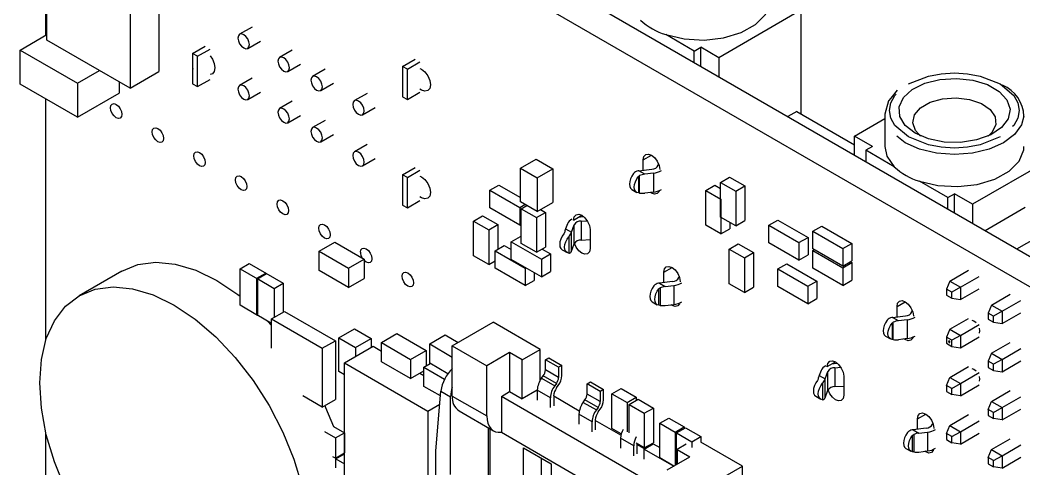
# Model space of a CAD drawing. Extents: x 5 to 415, y 3 to 292.
# Drawn here: x 327.83 to 371.12, y 229.49 to 248.83 of the extents above; entities that cross this region are included whole.
import ezdxf

# ---------------------------------------------------------------- set-up
doc = ezdxf.new("R2010")
doc.units = 0
doc.linetypes.add('PHANTOM', pattern=[12.7, 6.35, -1.27, 1.27, -1.27, 1.27, -1.27])
doc.layers.get('0').update_dxf_attribs({"linetype": 'CONTINUOUS'})

msp = doc.modelspace()

# ---------------------------------------------------------------- linework, layer by layer
at = {"color": 7, "linetype": 'CONTINUOUS'}
for p, q in [((330.078, 262.486), (400.789, 221.666)), ((328.947, 261.833), (399.657, 221.013)), ((328.947, 248.181), (328.947, 254.055)), ((328.981, 247.966), (328.981, 254.075)), ((333.811, 252.828), (333.811, 246.606)), ((332.573, 252.114), (332.573, 245.892)), ((361.495, 249.248), (357.959, 247.207)), ((361.495, 249.248), (361.495, 244.79)), ((337.844, 248.529), (337.299, 248.215)), ((327.832, 247.537), (328.981, 248.201)), ((356.899, 247.493), (355.674, 248.2)), ((332.573, 245.892), (328.981, 247.966)), ((335.268, 247.389), (335.813, 247.703)), ((337.649, 247.609), (338.194, 247.923)), ((356.899, 247.493), (357.181, 247.656)), ((357.959, 247.207), (357.181, 247.656)), ((357.181, 246.84), (357.181, 247.656)), ((327.832, 247.537), (330.307, 246.108)), ((327.832, 246.067), (327.832, 247.537)), ((335.48, 247.267), (335.268, 247.389)), ((335.268, 247.389), (335.268, 246.083)), ((335.48, 247.267), (336.025, 247.581)), ((335.48, 245.96), (335.48, 247.267)), ((339.569, 247.533), (339.025, 247.219)), ((356.899, 247.003), (356.899, 247.493)), ((357.959, 247.207), (357.959, 246.391)), ((339.375, 246.613), (339.919, 246.927)), ((344.319, 246.835), (344.863, 247.149)), ((344.319, 246.835), (344.319, 245.528)), ((344.531, 246.712), (344.319, 246.835)), ((344.531, 246.712), (345.076, 247.027)), ((330.307, 246.108), (331.253, 246.654)), ((332.573, 245.892), (333.811, 246.606)), ((337.844, 246.325), (337.299, 246.01)), ((340.991, 246.713), (340.446, 246.398)), ((344.531, 245.406), (344.531, 246.712)), ((330.307, 244.639), (327.832, 246.067)), ((330.307, 246.108), (330.307, 244.639)), ((332.103, 246.164), (332.103, 245.675)), ((335.268, 246.083), (335.48, 245.96)), ((335.48, 245.96), (336.025, 246.274)), ((340.796, 245.792), (341.341, 246.107)), ((330.307, 244.639), (332.103, 245.675)), ((337.649, 245.404), (338.194, 245.718)), ((342.794, 245.672), (342.249, 245.358)), ((344.319, 245.528), (344.531, 245.406)), ((344.531, 245.406), (345.076, 245.72)), ((365.65, 245.804), (365.374, 245.467)), ((328.947, 235.061), (328.947, 245.424)), ((339.569, 245.329), (339.025, 245.014)), ((342.599, 244.751), (343.144, 245.066)), ((339.375, 244.408), (339.919, 244.722)), ((361.324, 244.889), (360.942, 244.669)), ((361.324, 244.889), (363.807, 243.455)), ((363.807, 243.831), (365.12, 244.589)), ((365.12, 244.77), (365.12, 243.382)), ((340.991, 244.508), (340.446, 244.194)), ((340.796, 243.588), (341.341, 243.902)), ((364.585, 243.382), (363.807, 243.831)), ((363.807, 243.015), (363.807, 243.831)), ((342.794, 243.467), (342.249, 243.153)), ((364.585, 243.382), (364.302, 243.219)), ((342.599, 242.547), (343.144, 242.861)), ((363.807, 243.057), (363.771, 243.036)), ((364.302, 243.219), (364.302, 242.729)), ((365.527, 242.512), (364.302, 243.219)), ((372.434, 242.933), (368.898, 240.892)), ((344.319, 242.164), (344.864, 242.478)), ((349.411, 242.445), (350.083, 242.833)), ((349.411, 240.994), (349.411, 242.445)), ((349.411, 242.445), (350.13, 242.031)), ((350.083, 242.833), (350.801, 242.418)), ((350.13, 242.031), (350.801, 242.418)), ((350.801, 242.418), (350.801, 240.967)), ((354.707, 242.358), (354.707, 242.806)), ((355.351, 242.579), (355.363, 242.637)), ((344.319, 242.164), (344.319, 240.858)), ((344.531, 242.042), (344.319, 242.164)), ((344.531, 242.042), (345.076, 242.356)), ((344.531, 240.735), (344.531, 242.042)), ((350.13, 242.031), (350.13, 240.579)), ((354.519, 242.334), (355.078, 242.405)), ((355.142, 242.235), (354.772, 242.189)), ((355.414, 242.398), (355.414, 242.39)), ((358.034, 241.838), (358.423, 242.063)), ((358.423, 242.063), (359.081, 241.683)), ((348.081, 241.497), (348.47, 241.722)), ((348.47, 241.722), (349.411, 241.178)), ((357.396, 241.489), (357.785, 241.713)), ((357.785, 241.713), (358.034, 241.57)), ((358.034, 240.344), (358.034, 241.838)), ((358.034, 241.838), (358.692, 241.458)), ((358.692, 241.458), (359.081, 241.683)), ((359.081, 241.683), (359.081, 240.189)), ((367.838, 241.178), (366.613, 241.885)), ((348.081, 241.497), (349.375, 240.75)), ((348.081, 240.738), (348.081, 241.497)), ((354.209, 241.528), (354.421, 241.405)), ((355.142, 241.419), (354.772, 241.372)), ((357.396, 241.489), (358.054, 241.109)), ((357.396, 239.994), (357.396, 241.489)), ((358.054, 241.109), (358.054, 239.615)), ((358.692, 241.458), (358.692, 239.964)), ((367.838, 241.178), (368.12, 241.341)), ((367.838, 240.688), (367.838, 241.178)), ((368.898, 240.892), (368.12, 241.341)), ((368.12, 240.525), (368.12, 241.341)), ((344.319, 240.858), (344.531, 240.735)), ((344.531, 240.735), (345.076, 241.049)), ((349.375, 239.991), (348.081, 240.738)), ((349.375, 240.75), (349.604, 240.882)), ((349.375, 240.75), (349.375, 239.991)), ((350.13, 240.579), (349.411, 240.994)), ((349.441, 240.698), (349.682, 240.837)), ((349.441, 239.204), (349.441, 240.698)), ((349.441, 240.698), (350.098, 240.319)), ((350.13, 240.579), (350.801, 240.967)), ((368.898, 240.892), (368.898, 240.076)), ((369.443, 239.761), (371.175, 240.762)), ((347.386, 240.171), (347.775, 240.395)), ((347.775, 240.395), (348.433, 240.016)), ((350.098, 240.319), (350.487, 240.543)), ((350.098, 240.319), (350.098, 238.824)), ((350.277, 240.664), (350.487, 240.543)), ((350.487, 240.543), (350.487, 239.049)), ((351.994, 240.341), (351.925, 240.334)), ((352.146, 240.351), (351.994, 240.341)), ((358.692, 239.964), (358.034, 240.344)), ((347.386, 240.171), (348.044, 239.791)), ((347.386, 238.677), (347.386, 240.171)), ((348.044, 239.791), (348.433, 240.016)), ((348.433, 240.016), (348.433, 238.963)), ((349.375, 239.991), (349.441, 240.029)), ((351.434, 240.048), (351.354, 239.834)), ((351.606, 239.689), (351.727, 240.011)), ((351.701, 240.205), (351.701, 240.213)), ((352.029, 240.169), (352.285, 240.186)), ((358.054, 239.615), (357.396, 239.994)), ((358.054, 239.615), (358.443, 239.839)), ((358.443, 240.108), (358.443, 239.839)), ((358.692, 239.964), (359.081, 240.189)), ((360.125, 239.991), (360.514, 240.215)), ((360.125, 239.991), (361.419, 239.244)), ((360.125, 239.231), (360.125, 239.991)), ((360.514, 240.215), (361.808, 239.468)), ((362.011, 239.732), (362.4, 239.956)), ((362.4, 239.956), (363.694, 239.209)), ((370.815, 238.97), (372.547, 239.97)), ((348.044, 239.791), (348.044, 238.297)), ((349.015, 239.278), (349.404, 239.503)), ((349.404, 239.503), (349.441, 239.481)), ((352.029, 239.353), (352.409, 239.378)), ((352.409, 239.805), (352.409, 238.988)), ((361.419, 239.244), (361.808, 239.468)), ((361.808, 239.468), (361.808, 238.709)), ((362.011, 239.732), (363.305, 238.985)), ((362.011, 238.972), (362.011, 239.732)), ((340.736, 238.867), (341.408, 239.255)), ((341.408, 239.255), (342.665, 238.529)), ((348.314, 238.894), (348.703, 239.119)), ((348.703, 239.119), (349.015, 238.939)), ((349.015, 239.278), (350.309, 238.531)), ((349.015, 238.519), (349.015, 239.278)), ((350.098, 238.824), (349.441, 239.204)), ((350.098, 238.824), (350.487, 239.049)), ((350.338, 238.963), (350.698, 238.756)), ((351.606, 238.872), (351.727, 239.195)), ((358.407, 238.965), (358.796, 239.189)), ((358.407, 238.965), (359.065, 238.585)), ((358.407, 237.47), (358.407, 238.965)), ((358.796, 239.189), (359.454, 238.809)), ((361.419, 238.484), (360.125, 239.231)), ((361.419, 239.244), (361.419, 238.484)), ((363.305, 238.225), (362.011, 238.972)), ((363.305, 238.985), (363.694, 239.209)), ((363.305, 238.985), (363.305, 238.225)), ((363.694, 239.209), (363.694, 238.45)), ((340.736, 238.037), (340.736, 238.867)), ((340.736, 238.867), (341.994, 238.141)), ((341.994, 238.141), (342.665, 238.529)), ((342.665, 238.529), (342.665, 237.699)), ((348.044, 238.297), (347.386, 238.677)), ((348.314, 238.135), (348.314, 238.894)), ((348.314, 238.894), (349.608, 238.147)), ((350.309, 237.772), (349.015, 238.519)), ((350.309, 238.531), (350.698, 238.756)), ((350.309, 238.531), (350.309, 237.772)), ((350.698, 238.756), (350.698, 237.996)), ((351.204, 238.935), (351.416, 238.813)), ((359.065, 238.585), (359.454, 238.809)), ((359.065, 238.585), (359.065, 237.091)), ((359.454, 238.809), (359.454, 237.315)), ((361.419, 238.484), (361.808, 238.709)), ((362.018, 238.906), (362.072, 238.937)), ((362.018, 238.906), (363.312, 238.159)), ((362.018, 238.147), (362.018, 238.906)), ((337.319, 238.117), (337.708, 238.342)), ((337.319, 236.541), (337.319, 238.117)), ((337.319, 238.117), (338.074, 237.682)), ((337.708, 238.342), (338.463, 237.906)), ((341.994, 238.141), (341.994, 237.312)), ((348.044, 238.297), (348.314, 238.453)), ((349.608, 237.388), (348.314, 238.135)), ((349.608, 238.147), (349.633, 238.162)), ((349.608, 238.147), (349.608, 237.388)), ((360.512, 238.109), (360.901, 238.333)), ((360.512, 238.109), (361.806, 237.362)), ((360.512, 237.349), (360.512, 238.109)), ((360.901, 238.333), (362.195, 237.586)), ((363.312, 237.4), (362.018, 238.147)), ((363.305, 238.225), (363.694, 238.45)), ((363.312, 238.159), (363.701, 238.384)), ((363.312, 238.159), (363.312, 237.4)), ((363.64, 238.419), (363.701, 238.384)), ((363.701, 238.384), (363.701, 237.624)), ((332.215, 238.016), (330.376, 236.955)), ((338.038, 237.703), (338.427, 237.927)), ((338.038, 237.703), (338.792, 237.267)), ((338.038, 236.126), (338.038, 237.703)), ((338.074, 237.682), (338.463, 237.906)), ((338.074, 237.682), (338.074, 236.106)), ((338.427, 237.927), (339.181, 237.492)), ((341.994, 237.312), (340.736, 238.037)), ((341.994, 237.312), (342.665, 237.699)), ((349.997, 237.952), (349.997, 237.612)), ((350.309, 237.772), (350.698, 237.996)), ((355.591, 237.52), (355.591, 237.968)), ((356.247, 237.799), (356.235, 237.741)), ((367.919, 237.584), (368.732, 238.053)), ((368.379, 237.318), (369.192, 237.788)), ((338.792, 237.267), (339.181, 237.492)), ((338.792, 237.267), (338.792, 236.024)), ((339.181, 237.492), (339.181, 236.248)), ((349.608, 237.388), (349.997, 237.612)), ((355.962, 237.567), (355.403, 237.496)), ((355.655, 237.351), (356.026, 237.397)), ((356.298, 237.56), (356.298, 237.552)), ((359.065, 237.091), (358.407, 237.47)), ((359.065, 237.091), (359.454, 237.315)), ((361.806, 236.602), (360.512, 237.349)), ((361.806, 237.362), (362.195, 237.586)), ((361.806, 237.362), (361.806, 236.602)), ((362.195, 237.586), (362.195, 236.827)), ((363.312, 237.4), (363.701, 237.624)), ((367.919, 237.584), (367.787, 237.241)), ((368.016, 237.109), (367.787, 237.241)), ((367.787, 237.241), (367.787, 236.977)), ((367.919, 237.584), (368.379, 237.318)), ((368.379, 237.318), (368.016, 237.109)), ((368.379, 237.318), (368.379, 236.787)), ((368.379, 236.787), (369.192, 237.257)), ((361.806, 236.602), (362.195, 236.827)), ((367.787, 236.977), (368.016, 236.844)), ((368.016, 236.844), (368.016, 237.109)), ((368.016, 236.844), (368.379, 236.787)), ((369.715, 236.547), (370.528, 237.016)), ((338.074, 236.106), (337.319, 236.541)), ((355.093, 236.69), (355.305, 236.567)), ((355.655, 236.534), (356.026, 236.581)), ((365.646, 236.043), (365.646, 236.491)), ((369.715, 236.547), (369.583, 236.204)), ((369.715, 236.547), (370.175, 236.281)), ((370.175, 236.281), (370.988, 236.751)), ((338.669, 235.762), (338.038, 236.126)), ((338.669, 235.952), (339.234, 236.279)), ((338.669, 234.687), (338.669, 235.952)), ((338.669, 235.952), (340.861, 234.687)), ((339.234, 236.279), (341.426, 235.014)), ((365.458, 236.019), (366.017, 236.09)), ((366.081, 235.92), (365.71, 235.874)), ((366.29, 236.264), (366.302, 236.322)), ((366.353, 236.083), (366.353, 236.075)), ((367.919, 235.51), (368.732, 235.979)), ((369.812, 236.072), (369.583, 236.204)), ((369.583, 236.204), (369.583, 235.94)), ((369.583, 235.94), (369.812, 235.808)), ((370.175, 236.281), (369.812, 236.072)), ((369.812, 235.808), (369.812, 236.072)), ((370.175, 236.281), (370.175, 235.751)), ((370.175, 235.751), (370.988, 236.22)), ((338.489, 235.866), (338.669, 235.674)), ((341.58, 235.144), (342.252, 235.532)), ((342.252, 235.532), (342.971, 235.117)), ((346.471, 234.794), (348.232, 235.81)), ((350.261, 234.638), (348.232, 235.81)), ((367.919, 235.51), (367.787, 235.167)), ((367.919, 235.51), (368.379, 235.244)), ((368.379, 235.244), (369.192, 235.714)), ((369.812, 235.808), (370.175, 235.751)), ((341.58, 233.692), (341.58, 235.144)), ((341.58, 235.144), (342.299, 234.729)), ((342.299, 234.729), (342.971, 235.117)), ((342.971, 235.117), (342.971, 234.723)), ((343.412, 234.937), (344.084, 235.325)), ((344.084, 235.325), (345.341, 234.599)), ((345.496, 234.875), (346.168, 235.263)), ((346.168, 235.263), (346.726, 234.941)), ((365.148, 235.213), (365.36, 235.09)), ((366.081, 235.104), (365.71, 235.057)), ((368.016, 235.035), (367.787, 235.167)), ((367.787, 235.167), (367.787, 234.903)), ((368.379, 235.244), (368.016, 235.035)), ((368.379, 235.244), (368.379, 234.713)), ((368.379, 234.713), (369.192, 235.183)), ((340.861, 234.687), (341.426, 235.014)), ((340.861, 234.687), (340.861, 232.156)), ((341.426, 235.014), (341.426, 232.482)), ((341.823, 234.061), (343.06, 234.775)), ((342.299, 234.729), (342.299, 234.335)), ((343.06, 234.775), (343.412, 234.572)), ((343.412, 234.937), (344.67, 234.211)), ((343.412, 234.107), (343.412, 234.937)), ((345.496, 234.875), (346.471, 234.312)), ((345.496, 234.045), (345.496, 234.875)), ((346.471, 234.794), (347.956, 233.936)), ((346.471, 232.633), (346.471, 234.794)), ((349.483, 234.189), (350.261, 234.638)), ((350.261, 233.308), (350.261, 234.638)), ((367.787, 234.903), (368.016, 234.77)), ((368.016, 234.77), (368.016, 235.035)), ((368.016, 234.77), (368.379, 234.713)), ((369.715, 234.473), (370.528, 234.942)), ((370.175, 234.207), (370.988, 234.677)), ((344.67, 234.211), (345.341, 234.599)), ((344.67, 234.211), (344.67, 233.382)), ((345.341, 234.599), (345.341, 233.935)), ((348.939, 234.504), (347.956, 233.936)), ((349.483, 234.189), (348.939, 234.504)), ((348.939, 234.504), (348.939, 232.822)), ((349.483, 232.507), (349.483, 234.189)), ((350.487, 234.198), (350.629, 234.279)), ((351.053, 233.871), (350.487, 234.198)), ((350.487, 233.756), (350.487, 234.198)), ((350.629, 234.279), (351.195, 233.953)), ((369.715, 234.473), (369.583, 234.13)), ((369.715, 234.473), (370.175, 234.207)), ((370.175, 234.207), (369.812, 233.998)), ((370.175, 234.207), (370.175, 233.677)), ((341.823, 234.061), (345.415, 231.987)), ((341.823, 227.839), (341.823, 234.061)), ((344.67, 233.382), (343.412, 234.107)), ((345.244, 233.879), (345.514, 234.035)), ((345.244, 233.879), (346.139, 233.363)), ((345.244, 233.05), (345.244, 233.879)), ((346.281, 233.592), (345.496, 234.045)), ((347.956, 231.776), (347.956, 233.936)), ((351.195, 233.953), (351.053, 233.871)), ((351.053, 233.871), (351.053, 233.429)), ((351.195, 233.511), (351.195, 233.953)), ((362.64, 233.89), (362.64, 233.898)), ((362.933, 234.026), (362.864, 234.019)), ((363.085, 234.036), (362.933, 234.026)), ((362.968, 233.854), (363.224, 233.871)), ((367.919, 233.435), (368.732, 233.905)), ((369.812, 233.998), (369.583, 234.13)), ((369.583, 234.13), (369.583, 233.866)), ((369.583, 233.866), (369.812, 233.734)), ((369.812, 233.734), (369.812, 233.998)), ((370.175, 233.677), (370.988, 234.146)), ((341.823, 233.552), (341.58, 233.692)), ((344.67, 233.382), (345.244, 233.713)), ((345.072, 233.614), (345.244, 233.514)), ((350.32, 233.397), (350.395, 233.5)), ((362.373, 233.733), (362.293, 233.519)), ((362.545, 233.374), (362.666, 233.696)), ((363.347, 233.49), (363.347, 232.673)), ((367.787, 233.093), (367.919, 233.435)), ((367.919, 233.435), (368.379, 233.17)), ((368.379, 233.17), (369.192, 233.64)), ((369.812, 233.734), (370.175, 233.677)), ((345.957, 232.638), (345.244, 233.05)), ((350.134, 232.885), (350.134, 232.458)), ((350.96, 233.173), (350.885, 233.071)), ((350.965, 232.982), (351.04, 233.084)), ((352.283, 233.161), (352.425, 233.242)), ((352.283, 232.719), (352.283, 233.161)), ((352.849, 232.834), (352.283, 233.161)), ((352.425, 233.242), (352.991, 232.916)), ((352.991, 232.916), (352.849, 232.834)), ((352.991, 232.474), (352.991, 232.916)), ((353.356, 232.734), (353.745, 232.959)), ((353.745, 232.959), (354.403, 232.579)), ((362.968, 233.038), (363.347, 233.063)), ((368.016, 232.961), (367.787, 233.093)), ((367.787, 233.093), (367.787, 232.829)), ((368.016, 232.961), (368.379, 233.17)), ((368.016, 232.696), (368.016, 232.961)), ((368.379, 233.17), (368.379, 232.639)), ((368.379, 232.639), (369.192, 233.109)), ((340.861, 232.156), (340.027, 232.637)), ((340.861, 232.156), (341.426, 232.482)), ((345.757, 230.266), (345.974, 232.843)), ((346.393, 229.253), (346.393, 232.601)), ((348.585, 232.618), (348.939, 232.822)), ((348.585, 232.618), (348.585, 231.075)), ((355.734, 228.491), (348.585, 232.618)), ((348.939, 232.822), (349.483, 232.507)), ((350.134, 232.883), (349.483, 232.507)), ((350.7, 232.132), (350.7, 232.558)), ((350.841, 232.64), (350.841, 232.213)), ((351.945, 231.985), (350.841, 232.622)), ((352.116, 232.36), (352.191, 232.463)), ((352.849, 232.834), (352.849, 232.392)), ((353.356, 231.24), (353.356, 232.734)), ((353.356, 232.734), (354.014, 232.355)), ((354.014, 232.355), (354.403, 232.579)), ((354.092, 232.268), (354.481, 232.492)), ((354.403, 232.579), (354.403, 232.447)), ((354.481, 232.492), (355.139, 232.113)), ((362.143, 232.62), (362.355, 232.498)), ((362.545, 232.557), (362.666, 232.88)), ((367.787, 232.829), (368.016, 232.696)), ((368.379, 232.639), (368.016, 232.696)), ((369.715, 232.399), (370.528, 232.868)), ((370.175, 232.133), (370.988, 232.603)), ((345.415, 231.987), (345.927, 232.282)), ((352.756, 232.136), (352.681, 232.034)), ((352.761, 231.945), (352.836, 232.047)), ((354.014, 232.355), (354.014, 231.092)), ((354.092, 232.268), (354.75, 231.888)), ((354.092, 231.046), (354.092, 232.268)), ((354.75, 231.888), (355.139, 232.113)), ((355.139, 232.113), (355.139, 230.618)), ((369.583, 232.056), (369.715, 232.399)), ((369.812, 231.924), (369.583, 232.056)), ((369.583, 232.056), (369.583, 231.792)), ((369.715, 232.399), (370.175, 232.133)), ((369.812, 231.924), (370.175, 232.133)), ((370.175, 232.133), (370.175, 231.603)), ((370.175, 231.603), (370.988, 232.072)), ((345.415, 231.987), (345.415, 225.765)), ((346.761, 231.992), (348.246, 231.135)), ((351.93, 231.848), (351.93, 231.422)), ((352.637, 231.603), (352.637, 231.177)), ((354.75, 231.888), (354.75, 230.394)), ((355.421, 231.459), (355.81, 231.683)), ((355.81, 231.683), (356.468, 231.304)), ((366.529, 231.205), (366.529, 231.653)), ((367.919, 231.361), (368.732, 231.831)), ((369.583, 231.792), (369.812, 231.66)), ((369.812, 231.66), (369.812, 231.924)), ((370.175, 231.603), (369.812, 231.66)), ((341.351, 231.323), (341.821, 231.052)), ((348.02, 231.266), (348.02, 228.559)), ((348.09, 231.225), (348.09, 228.519)), ((352.496, 231.095), (352.496, 231.522)), ((353.741, 230.948), (352.637, 231.585)), ((353.756, 231.009), (353.356, 231.24)), ((355.421, 229.965), (355.421, 231.459)), ((355.421, 231.459), (356.079, 231.079)), ((356.079, 231.079), (356.468, 231.304)), ((356.14, 231.044), (356.529, 231.269)), ((356.468, 231.304), (356.468, 231.234)), ((356.529, 231.269), (357.186, 230.889)), ((366.901, 231.252), (366.342, 231.182)), ((367.186, 231.484), (367.174, 231.426)), ((367.237, 231.245), (367.237, 231.237)), ((367.787, 231.019), (367.919, 231.361)), ((367.919, 231.361), (368.379, 231.096)), ((368.379, 231.096), (369.192, 231.566)), ((328.947, 206.493), (328.947, 231.029)), ((340.963, 231.099), (341.432, 230.828)), ((341.432, 230.828), (341.821, 231.052)), ((341.432, 230.828), (341.432, 229.956)), ((341.821, 231.052), (341.821, 230.181)), ((348.585, 231.075), (355.802, 226.908)), ((353.726, 230.811), (353.726, 230.385)), ((356.079, 231.079), (356.079, 229.645)), ((356.14, 229.68), (356.14, 231.044)), ((356.14, 231.044), (356.798, 230.665)), ((356.798, 230.665), (357.186, 230.889)), ((357.186, 230.889), (357.186, 230.641)), ((366.594, 231.036), (366.965, 231.082)), ((368.016, 230.887), (367.787, 231.019)), ((367.787, 231.019), (367.787, 230.755)), ((367.787, 230.755), (368.016, 230.622)), ((368.016, 230.887), (368.379, 231.096)), ((368.016, 230.622), (368.016, 230.887)), ((368.379, 231.096), (368.379, 230.565)), ((368.379, 230.565), (369.192, 231.035)), ((369.715, 230.325), (370.528, 230.794)), ((349.533, 230.405), (350.735, 229.711)), ((349.533, 227.686), (349.533, 230.405)), ((354.292, 230.058), (354.292, 230.485)), ((354.75, 230.394), (354.398, 230.597)), ((354.433, 230.566), (354.433, 230.577)), ((354.433, 230.566), (354.433, 230.14)), ((354.76, 230.359), (354.433, 230.548)), ((354.744, 230.35), (355.133, 230.575)), ((354.744, 230.35), (356.022, 229.612)), ((354.744, 229.919), (354.744, 230.35)), ((354.75, 230.394), (355.139, 230.618)), ((355.133, 230.575), (355.421, 230.408)), ((356.561, 230.552), (356.173, 230.328)), ((356.173, 230.328), (356.717, 230.014)), ((356.173, 230.328), (356.173, 229.699)), ((356.798, 230.665), (356.798, 230.416)), ((358.98, 229.605), (357.186, 230.641)), ((366.032, 230.375), (366.244, 230.253)), ((368.379, 230.565), (368.016, 230.622)), ((369.583, 229.982), (369.715, 230.325)), ((369.715, 230.325), (370.175, 230.059)), ((370.175, 230.059), (370.988, 230.529)), ((341.432, 229.956), (341.323, 230.019)), ((341.432, 229.956), (341.821, 230.181)), ((341.45, 229.925), (341.823, 230.141)), ((341.45, 229.925), (341.823, 229.71)), ((341.45, 229.533), (341.45, 229.925)), ((345.757, 214.947), (345.757, 230.266)), ((350.311, 227.237), (350.311, 229.956)), ((356.027, 229.615), (355.421, 229.965)), ((355.734, 229.446), (356.717, 230.014)), ((366.594, 230.219), (366.965, 230.266)), ((369.812, 229.85), (369.583, 229.982)), ((369.583, 229.982), (369.583, 229.718)), ((369.812, 229.85), (370.175, 230.059)), ((370.175, 230.059), (370.175, 229.529)), ((370.175, 229.529), (370.988, 229.998)), ((350.735, 229.711), (350.735, 226.992)), ((357.219, 228.589), (358.98, 229.605)), ((358.98, 227.551), (358.98, 229.605)), ((369.583, 229.718), (369.812, 229.586)), ((369.812, 229.586), (369.812, 229.85)), ((370.175, 229.529), (369.812, 229.586))]:
    msp.add_line(p, q, dxfattribs=at)
at = {"color": 8, "linetype": 'PHANTOM'}
for p, q in [((354.707, 242.806), (355.06, 243.01)), ((354.494, 242.09), (354.494, 241.383)), ((354.772, 242.189), (354.519, 242.334)), ((354.544, 241.376), (354.544, 242.128)), ((355.142, 242.235), (355.142, 241.419)), ((351.701, 240.213), (352.055, 240.417)), ((351.354, 239.834), (351.606, 239.689)), ((351.727, 239.195), (351.727, 240.011)), ((352.029, 240.169), (352.029, 239.353)), ((351.489, 239.497), (351.489, 238.79)), ((351.597, 239.665), (351.597, 238.85)), ((355.591, 237.968), (355.944, 238.172)), ((355.378, 236.545), (355.378, 237.252)), ((355.403, 237.496), (355.655, 237.351)), ((355.428, 237.29), (355.428, 236.538)), ((356.026, 237.397), (356.026, 236.581)), ((365.646, 236.491), (365.999, 236.695)), ((365.71, 235.874), (365.458, 236.019)), ((366.081, 235.92), (366.081, 235.104)), ((365.433, 235.775), (365.433, 235.068)), ((365.483, 235.061), (365.483, 235.813)), ((351.053, 233.429), (350.487, 233.756)), ((362.64, 233.898), (362.994, 234.102)), ((362.968, 233.854), (362.968, 233.038)), ((350.32, 233.397), (350.885, 233.071)), ((350.96, 233.173), (350.395, 233.5)), ((362.293, 233.519), (362.545, 233.374)), ((362.536, 233.35), (362.536, 232.536)), ((362.666, 232.88), (362.666, 233.696)), ((350.7, 232.558), (350.134, 232.885)), ((362.428, 233.182), (362.428, 232.475)), ((345.974, 232.843), (346.393, 232.601)), ((346.471, 232.633), (347.956, 231.776)), ((352.756, 232.136), (352.191, 232.463)), ((352.849, 232.392), (352.283, 232.719)), ((352.116, 232.36), (352.681, 232.034)), ((352.496, 231.522), (351.93, 231.848)), ((366.529, 231.653), (366.883, 231.857)), ((366.342, 231.182), (366.594, 231.036)), ((354.292, 230.485), (353.726, 230.811)), ((366.317, 230.23), (366.317, 230.937)), ((366.367, 230.975), (366.367, 230.224)), ((366.965, 231.082), (366.965, 230.266))]:
    msp.add_line(p, q, dxfattribs=at)
at = {"color": 7, "linetype": 'CONTINUOUS', "flags": 128}
for points in [[(355.674, 248.2), (356.47, 248.015), (357.325, 247.967), (358.168, 248.062), (358.93, 248.29), (359.548, 248.633), (359.974, 249.064), (360.17, 249.546), (360.181, 249.697)], [(337.722, 247.769), (337.703, 247.889), (337.649, 248.013), (337.569, 248.121), (337.474, 248.198), (337.38, 248.231), (337.299, 248.215), (337.246, 248.153), (337.227, 248.055), (337.246, 247.935), (337.299, 247.811), (337.38, 247.703), (337.474, 247.626), (337.569, 247.593), (337.649, 247.609), (337.703, 247.671), (337.722, 247.769)], [(336.025, 247.287), (336.123, 247.148), (336.207, 246.953), (336.237, 246.764), (336.207, 246.61), (336.123, 246.513), (336.025, 246.487)], [(339.447, 246.773), (339.428, 246.893), (339.375, 247.017), (339.294, 247.125), (339.2, 247.202), (339.105, 247.235), (339.025, 247.219), (338.971, 247.157), (338.952, 247.059), (338.971, 246.939), (339.025, 246.815), (339.105, 246.707), (339.2, 246.63), (339.294, 246.597), (339.375, 246.613), (339.428, 246.675), (339.447, 246.773)], [(335.289, 246.724), (335.289, 246.727), (335.287, 246.731), (335.285, 246.734), (335.282, 246.736), (335.28, 246.737), (335.277, 246.736), (335.276, 246.735), (335.275, 246.732), (335.276, 246.728), (335.277, 246.725), (335.28, 246.722), (335.282, 246.72), (335.285, 246.719), (335.287, 246.719), (335.289, 246.721), (335.289, 246.724)], [(345.076, 246.743), (345.139, 246.712), (345.288, 246.592), (345.414, 246.422), (345.499, 246.228), (345.528, 246.039), (345.499, 245.884), (345.414, 245.787), (345.288, 245.762), (345.139, 245.814), (345.076, 245.857)], [(340.869, 245.953), (340.85, 246.073), (340.796, 246.196), (340.716, 246.305), (340.621, 246.381), (340.526, 246.414), (340.446, 246.398), (340.392, 246.337), (340.374, 246.238), (340.392, 246.118), (340.446, 245.994), (340.526, 245.886), (340.621, 245.81), (340.716, 245.777), (340.796, 245.792), (340.85, 245.854), (340.869, 245.953)], [(366.423, 243.954), (365.999, 244.286), (365.762, 244.676), (365.736, 245.089), (365.921, 245.488), (366.301, 245.837), (366.844, 246.107), (367.499, 246.272), (368.21, 246.318), (368.913, 246.241), (369.546, 246.048), (370.051, 245.756), (370.386, 245.391), (370.519, 244.986), (370.439, 244.575), (370.153, 244.197), (369.686, 243.884), (369.08, 243.664), (368.389, 243.557), (367.674, 243.572), (366.999, 243.709), (366.423, 243.954)], [(337.722, 245.564), (337.703, 245.685), (337.649, 245.808), (337.569, 245.917), (337.474, 245.993), (337.38, 246.026), (337.299, 246.01), (337.246, 245.949), (337.227, 245.85), (337.246, 245.73), (337.299, 245.606), (337.38, 245.498), (337.474, 245.421), (337.569, 245.389), (337.649, 245.404), (337.703, 245.466), (337.722, 245.564)], [(365.374, 245.467), (365.272, 245.342), (365.12, 244.77)], [(366.666, 243.832), (366.444, 244.066), (366.322, 244.401), (366.395, 244.74), (366.656, 245.048), (367.075, 245.289), (367.607, 245.44), (368.195, 245.482), (368.775, 245.412), (369.284, 245.237), (369.667, 244.976), (369.882, 244.657), (369.907, 244.315), (369.738, 243.987), (369.575, 243.832)], [(331.731, 245.052), (331.75, 245.15), (331.804, 245.212), (331.884, 245.228), (331.979, 245.195), (332.073, 245.118), (332.154, 245.01), (332.207, 244.886), (332.226, 244.766), (332.207, 244.667), (332.154, 244.606), (332.073, 244.59), (331.979, 244.623), (331.884, 244.699), (331.804, 244.808), (331.75, 244.931), (331.731, 245.052)], [(339.447, 244.568), (339.428, 244.689), (339.375, 244.812), (339.294, 244.921), (339.2, 244.997), (339.105, 245.03), (339.025, 245.014), (338.971, 244.953), (338.952, 244.854), (338.971, 244.734), (339.025, 244.61), (339.105, 244.502), (339.2, 244.425), (339.294, 244.393), (339.375, 244.408), (339.428, 244.47), (339.447, 244.568)], [(342.672, 244.912), (342.653, 245.032), (342.599, 245.156), (342.519, 245.264), (342.424, 245.34), (342.329, 245.373), (342.249, 245.358), (342.196, 245.296), (342.177, 245.197), (342.196, 245.077), (342.249, 244.953), (342.329, 244.845), (342.424, 244.769), (342.519, 244.736), (342.599, 244.751), (342.653, 244.813), (342.672, 244.912)], [(333.527, 244.015), (333.546, 244.113), (333.6, 244.175), (333.68, 244.191), (333.775, 244.158), (333.87, 244.081), (333.95, 243.973), (334.003, 243.849), (334.022, 243.729), (334.003, 243.631), (333.95, 243.569), (333.87, 243.553), (333.775, 243.586), (333.68, 243.663), (333.6, 243.771), (333.546, 243.895), (333.527, 244.015)], [(340.869, 243.748), (340.85, 243.868), (340.796, 243.992), (340.716, 244.1), (340.621, 244.177), (340.526, 244.209), (340.446, 244.194), (340.392, 244.132), (340.374, 244.034), (340.392, 243.913), (340.446, 243.79), (340.526, 243.681), (340.621, 243.605), (340.716, 243.572), (340.796, 243.588), (340.85, 243.649), (340.869, 243.748)], [(365.12, 243.382), (365.206, 242.972), (365.527, 242.512)], [(366.613, 241.885), (367.409, 241.7), (368.264, 241.652), (369.106, 241.747), (369.868, 241.975), (370.487, 242.318), (370.912, 242.749), (371.109, 243.231), (371.12, 243.382)], [(335.323, 242.978), (335.342, 243.077), (335.396, 243.138), (335.476, 243.154), (335.571, 243.121), (335.666, 243.045), (335.746, 242.936), (335.8, 242.813), (335.818, 242.692), (335.8, 242.594), (335.746, 242.532), (335.666, 242.516), (335.571, 242.549), (335.476, 242.626), (335.396, 242.734), (335.342, 242.858), (335.323, 242.978)], [(342.672, 242.707), (342.653, 242.827), (342.599, 242.951), (342.519, 243.059), (342.424, 243.136), (342.329, 243.169), (342.249, 243.153), (342.196, 243.091), (342.177, 242.993), (342.196, 242.872), (342.249, 242.749), (342.329, 242.64), (342.424, 242.564), (342.519, 242.531), (342.599, 242.547), (342.653, 242.608), (342.672, 242.707)], [(354.707, 242.806), (354.734, 242.947), (354.81, 243.035), (354.925, 243.057), (355.06, 243.01), (355.195, 242.901), (355.31, 242.746), (355.387, 242.57), (355.414, 242.398)], [(337.119, 241.941), (337.138, 242.04), (337.192, 242.101), (337.272, 242.117), (337.367, 242.084), (337.462, 242.008), (337.542, 241.899), (337.596, 241.776), (337.614, 241.655), (337.596, 241.557), (337.542, 241.495), (337.462, 241.48), (337.367, 241.513), (337.272, 241.589), (337.192, 241.697), (337.138, 241.821), (337.119, 241.941)], [(345.076, 242.105), (345.139, 242.074), (345.288, 241.954), (345.414, 241.784), (345.499, 241.59), (345.528, 241.401), (345.499, 241.246), (345.414, 241.149), (345.288, 241.124), (345.139, 241.176), (345.076, 241.219)], [(354.282, 242.212), (354.209, 242.105), (354.153, 241.988), (354.118, 241.869), (354.106, 241.757), (354.118, 241.658), (354.153, 241.58), (354.209, 241.528), (354.209, 241.528)], [(354.494, 241.383), (354.421, 241.405), (354.365, 241.458), (354.33, 241.536), (354.318, 241.634), (354.33, 241.747), (354.365, 241.866), (354.421, 241.983), (354.494, 242.09)], [(354.494, 242.09), (354.523, 242.116), (354.544, 242.128)], [(354.544, 241.376), (354.512, 241.381), (354.494, 241.383)], [(355.403, 241.49), (355.387, 241.441), (355.31, 241.352), (355.195, 241.33), (355.06, 241.377), (355.019, 241.403)], [(338.915, 240.904), (338.934, 241.003), (338.988, 241.065), (339.068, 241.08), (339.163, 241.047), (339.258, 240.971), (339.338, 240.863), (339.392, 240.739), (339.41, 240.619), (339.392, 240.52), (339.338, 240.458), (339.258, 240.443), (339.163, 240.476), (339.068, 240.552), (338.988, 240.66), (338.934, 240.784), (338.915, 240.904)], [(351.701, 240.213), (351.728, 240.354), (351.805, 240.442), (351.92, 240.464), (352.055, 240.417), (352.19, 240.308), (352.305, 240.153), (352.382, 239.977), (352.409, 239.805)], [(340.712, 239.868), (340.73, 239.966), (340.784, 240.028), (340.864, 240.043), (340.959, 240.01), (341.054, 239.934), (341.134, 239.826), (341.188, 239.702), (341.207, 239.582), (341.188, 239.483), (341.134, 239.422), (341.054, 239.406), (340.959, 239.439), (340.864, 239.515), (340.784, 239.624), (340.73, 239.747), (340.712, 239.868)], [(351.277, 239.62), (351.204, 239.512), (351.148, 239.395), (351.112, 239.277), (351.1, 239.164), (351.112, 239.065), (351.148, 238.987), (351.204, 238.935), (351.204, 238.935)], [(351.304, 239.67), (351.291, 239.639), (351.277, 239.62)], [(351.489, 238.79), (351.416, 238.813), (351.36, 238.865), (351.325, 238.943), (351.313, 239.042), (351.325, 239.154), (351.36, 239.273), (351.416, 239.39), (351.489, 239.497)], [(342.508, 238.831), (342.526, 238.929), (342.58, 238.991), (342.66, 239.007), (342.755, 238.974), (342.85, 238.897), (342.93, 238.789), (342.984, 238.665), (343.003, 238.545), (342.984, 238.446), (342.93, 238.385), (342.85, 238.369), (342.755, 238.402), (342.665, 238.473)], [(352.409, 238.988), (352.382, 238.848), (352.305, 238.759), (352.19, 238.737), (352.055, 238.784), (351.92, 238.893), (351.805, 239.048), (351.733, 239.208)], [(332.215, 238.016), (332.906, 238.299), (333.682, 238.4), (334.523, 238.317), (335.407, 238.051), (336.314, 237.61), (337.222, 237.004), (337.319, 236.929)], [(355.591, 237.968), (355.617, 238.109), (355.694, 238.197), (355.809, 238.219), (355.944, 238.172), (356.079, 238.063), (356.194, 237.908), (356.271, 237.732), (356.298, 237.56)], [(344.304, 237.794), (344.322, 237.892), (344.376, 237.954), (344.456, 237.97), (344.551, 237.937), (344.646, 237.86), (344.726, 237.752), (344.78, 237.628), (344.799, 237.508), (344.78, 237.41), (344.726, 237.348), (344.646, 237.332), (344.551, 237.365), (344.456, 237.442), (344.376, 237.55), (344.322, 237.674), (344.304, 237.794)], [(328.678, 233.2), (328.749, 234.206), (328.962, 235.106), (329.31, 235.875), (329.785, 236.497), (330.376, 236.954), (331.068, 237.237), (331.844, 237.338), (332.684, 237.255), (333.569, 236.99), (334.476, 236.549), (335.383, 235.943), (336.268, 235.187), (337.108, 234.299), (337.884, 233.302), (338.576, 232.221), (339.167, 231.081), (339.642, 229.91), (339.99, 228.739)], [(355.166, 237.375), (355.093, 237.267), (355.037, 237.15), (355.002, 237.032), (354.989, 236.919), (355.002, 236.82), (355.037, 236.742), (355.093, 236.69), (355.093, 236.69)], [(355.378, 236.545), (355.305, 236.568), (355.249, 236.62), (355.214, 236.698), (355.202, 236.796), (355.214, 236.909), (355.249, 237.028), (355.305, 237.145), (355.378, 237.252)], [(355.378, 237.252), (355.407, 237.279), (355.428, 237.29)], [(355.428, 236.538), (355.395, 236.543), (355.378, 236.545)], [(356.287, 236.652), (356.271, 236.603), (356.194, 236.514), (356.079, 236.492), (355.944, 236.539), (355.903, 236.565)], [(365.646, 236.491), (365.672, 236.632), (365.749, 236.72), (365.864, 236.742), (365.999, 236.695), (366.134, 236.586), (366.249, 236.431), (366.326, 236.255), (366.353, 236.083)], [(365.221, 235.898), (365.148, 235.79), (365.092, 235.673), (365.057, 235.555), (365.045, 235.442), (365.057, 235.343), (365.092, 235.265), (365.148, 235.213), (365.148, 235.213)], [(365.433, 235.068), (365.36, 235.091), (365.304, 235.143), (365.269, 235.221), (365.257, 235.319), (365.269, 235.432), (365.304, 235.551), (365.36, 235.668), (365.433, 235.775)], [(365.433, 235.775), (365.462, 235.802), (365.483, 235.813)], [(368.87, 235.899), (368.962, 235.867), (369.054, 235.793)], [(369.192, 235.554), (369.209, 235.438), (369.192, 235.342)], [(365.483, 235.061), (365.451, 235.066), (365.433, 235.068)], [(366.342, 235.175), (366.326, 235.126), (366.249, 235.037), (366.134, 235.015), (365.999, 235.062), (365.958, 235.088)], [(367.873, 234.985), (367.875, 234.971), (367.881, 234.957), (367.891, 234.945), (367.901, 234.936), (367.912, 234.933), (367.921, 234.934), (367.927, 234.941), (367.929, 234.952), (367.927, 234.966), (367.921, 234.98), (367.912, 234.992), (367.901, 235.001), (367.891, 235.005), (367.881, 235.003), (367.875, 234.996), (367.873, 234.985)], [(362.64, 233.898), (362.667, 234.039), (362.744, 234.127), (362.859, 234.149), (362.994, 234.102), (363.129, 233.993), (363.244, 233.839), (363.321, 233.662), (363.347, 233.49)], [(368.87, 233.825), (368.962, 233.793), (369.054, 233.719)], [(362.243, 233.355), (362.23, 233.324), (362.216, 233.305)], [(369.192, 233.48), (369.209, 233.364), (369.192, 233.268)], [(329.785, 228.625), (329.31, 229.796), (328.962, 230.967), (328.749, 232.112), (328.678, 233.2)], [(362.216, 233.305), (362.143, 233.198), (362.087, 233.081), (362.051, 232.962), (362.039, 232.849), (362.051, 232.75), (362.087, 232.672), (362.143, 232.62), (362.143, 232.62)], [(362.428, 232.475), (362.355, 232.498), (362.299, 232.55), (362.264, 232.628), (362.251, 232.727), (362.264, 232.839), (362.299, 232.958), (362.355, 233.075), (362.428, 233.182)], [(363.347, 232.673), (363.321, 232.533), (363.244, 232.445), (363.129, 232.422), (362.994, 232.469), (362.859, 232.579), (362.744, 232.733), (362.672, 232.894)], [(340.97, 232.219), (341.005, 232.142), (341.351, 231.323)], [(347.956, 231.776), (347.967, 231.612), (348, 231.464), (348.054, 231.336), (348.128, 231.231), (348.221, 231.151), (348.329, 231.097), (348.452, 231.072), (348.585, 231.075)], [(366.529, 231.653), (366.556, 231.794), (366.633, 231.882), (366.748, 231.904), (366.883, 231.857), (367.018, 231.748), (367.133, 231.593), (367.21, 231.417), (367.237, 231.245)], [(366.105, 231.06), (366.032, 230.952), (365.976, 230.835), (365.94, 230.717), (365.928, 230.604), (365.94, 230.505), (365.976, 230.427), (366.032, 230.375), (366.032, 230.375)], [(366.317, 230.23), (366.244, 230.253), (366.188, 230.305), (366.153, 230.383), (366.141, 230.481), (366.153, 230.594), (366.188, 230.713), (366.244, 230.83), (366.317, 230.937)], [(366.317, 230.937), (366.346, 230.964), (366.367, 230.975)], [(367.226, 230.337), (367.21, 230.288), (367.133, 230.199), (367.018, 230.177), (366.883, 230.224), (366.842, 230.251)], [(366.367, 230.224), (366.334, 230.228), (366.317, 230.23)]]:
    msp.add_lwpolyline(points, dxfattribs=at)
at = {"color": 8, "linetype": 'PHANTOM', "flags": 128}
for points in [[(366.141, 246.077), (367.008, 246.417), (367.553, 246.517), (368.12, 246.55), (368.689, 246.517), (369.233, 246.417), (370.1, 246.077), (370.69, 245.576), (370.863, 245.261), (370.92, 244.934), (370.863, 244.606), (370.69, 244.292), (370.1, 243.791)], [(370.1, 243.791), (369.233, 243.45), (368.688, 243.351), (368.12, 243.317), (367.552, 243.351), (367.008, 243.45), (366.141, 243.791), (365.551, 244.292), (365.378, 244.606), (365.32, 244.934), (365.378, 245.262), (365.551, 245.576), (366.141, 246.077)], [(371.117, 244.688), (371.018, 244.322), (370.719, 243.904), (370.242, 243.546), (369.62, 243.271), (368.897, 243.098), (368.12, 243.039), (367.344, 243.098), (366.62, 243.271), (365.999, 243.546), (365.522, 243.904), (365.223, 244.322), (365.12, 244.77), (365.127, 244.885)]]:
    msp.add_lwpolyline(points, dxfattribs=at)
at = {"color": 7, "linetype": 'CONTINUOUS'}
for centre, radius, start, end in [((356.498, 250.881), 2.805, 227.0843, 252.9211), ((369.625, 244.641), 1.493, 1.7783, 67.3784), ((355.082, 242.7), 0.295, 269.1926, 335.7867), ((367.437, 244.566), 2.805, 227.0843, 252.9211), ((354.532, 242.014), 0.319, 99.3564, 141.4666), ((354.626, 241.489), 0.852, 97.1586, 99.8208), ((354.878, 241.338), 0.858, 97.1609, 112.9515), ((355.053, 243.073), 0.843, 276.0454, 300.7397), ((354.671, 242.139), 0.773, 260.509, 277.437), ((355.053, 242.257), 0.843, 276.0454, 300.7397), ((351.797, 239.883), 0.399, 114.6036, 155.5255), ((352.765, 239.319), 1.502, 159.9408, 166.4806), ((352.013, 239.832), 0.337, 87.3158, 147.9325), ((351.09, 239.873), 0.548, 316.7628, 337.7504), ((352.532, 239.34), 0.99, 159.3842, 160.8334), ((352.013, 239.016), 0.337, 87.3158, 147.9325), ((343.037, 238.855), 0.53, 182.6389, 212.054), ((351.503, 238.893), 0.104, 262.6265, 335.8328), ((350.859, 239.153), 0.797, 337.7161, 339.3899), ((355.966, 237.862), 0.295, 269.1926, 335.7867), ((355.416, 237.176), 0.319, 99.3564, 141.4666), ((355.509, 236.651), 0.852, 97.1586, 99.8208), ((355.762, 236.5), 0.858, 97.1609, 112.9515), ((355.937, 238.235), 0.843, 276.0454, 300.7397), ((355.555, 237.301), 0.773, 260.509, 277.437), ((355.937, 237.419), 0.843, 276.0454, 300.7397), ((365.471, 235.699), 0.319, 99.3564, 141.4666), ((365.565, 235.174), 0.852, 97.1586, 99.8208), ((366.021, 236.385), 0.295, 269.1926, 335.7867), ((365.992, 236.758), 0.843, 276.0454, 300.7397), ((365.817, 235.023), 0.858, 97.1609, 112.9515), ((365.61, 235.824), 0.773, 260.509, 277.437), ((365.992, 235.942), 0.843, 276.0454, 300.7397), ((347.625, 232.611), 1.667, 133.8028, 171.9998), ((350.033, 233.775), 0.454, 322.6306, 357.523), ((362.736, 233.568), 0.399, 114.6036, 155.5255), ((362.952, 233.517), 0.337, 87.3158, 147.9325), ((351.042, 232.846), 0.909, 142.6306, 177.523), ((350.599, 233.449), 0.454, 322.6306, 357.523), ((350.438, 233.543), 0.757, 322.6306, 357.523), ((363.703, 233.004), 1.502, 159.9408, 166.4806), ((362.029, 233.558), 0.548, 316.7628, 337.7504), ((363.471, 233.025), 0.99, 159.3842, 160.8334), ((347.69, 232.575), 1.297, 160.0197, 178.8592), ((351.608, 232.519), 0.909, 142.6306, 177.523), ((351.446, 232.614), 0.606, 142.6306, 177.523), ((362.952, 232.701), 0.337, 87.3158, 147.9325), ((347.158, 232.558), 0.691, 173.7264, 234.9614), ((351.829, 232.738), 0.454, 322.6306, 357.523), ((352.234, 232.507), 0.757, 322.6306, 357.523), ((362.442, 232.578), 0.104, 262.6265, 335.8328), ((361.798, 232.838), 0.797, 337.7161, 339.3899), ((352.838, 231.809), 0.909, 142.6306, 177.523), ((353.404, 231.482), 0.909, 142.6306, 177.523), ((352.395, 232.412), 0.454, 322.6306, 357.523), ((353.242, 231.577), 0.606, 142.6306, 177.523), ((354.572, 230.786), 0.847, 150.9603, 178.2561), ((366.355, 230.861), 0.319, 99.3564, 141.4666), ((366.448, 230.336), 0.852, 97.1586, 99.8208), ((366.905, 231.547), 0.295, 269.1926, 335.7867), ((366.876, 231.92), 0.843, 276.0454, 300.7397), ((355.138, 230.459), 0.847, 150.9603, 178.2561), ((366.701, 230.185), 0.858, 97.1609, 112.9515), ((366.876, 231.104), 0.843, 276.0454, 300.7397), ((366.494, 230.986), 0.773, 260.509, 277.437)]:
    msp.add_arc(centre, radius, start, end, dxfattribs=at)

doc.saveas('drawing.dxf')
